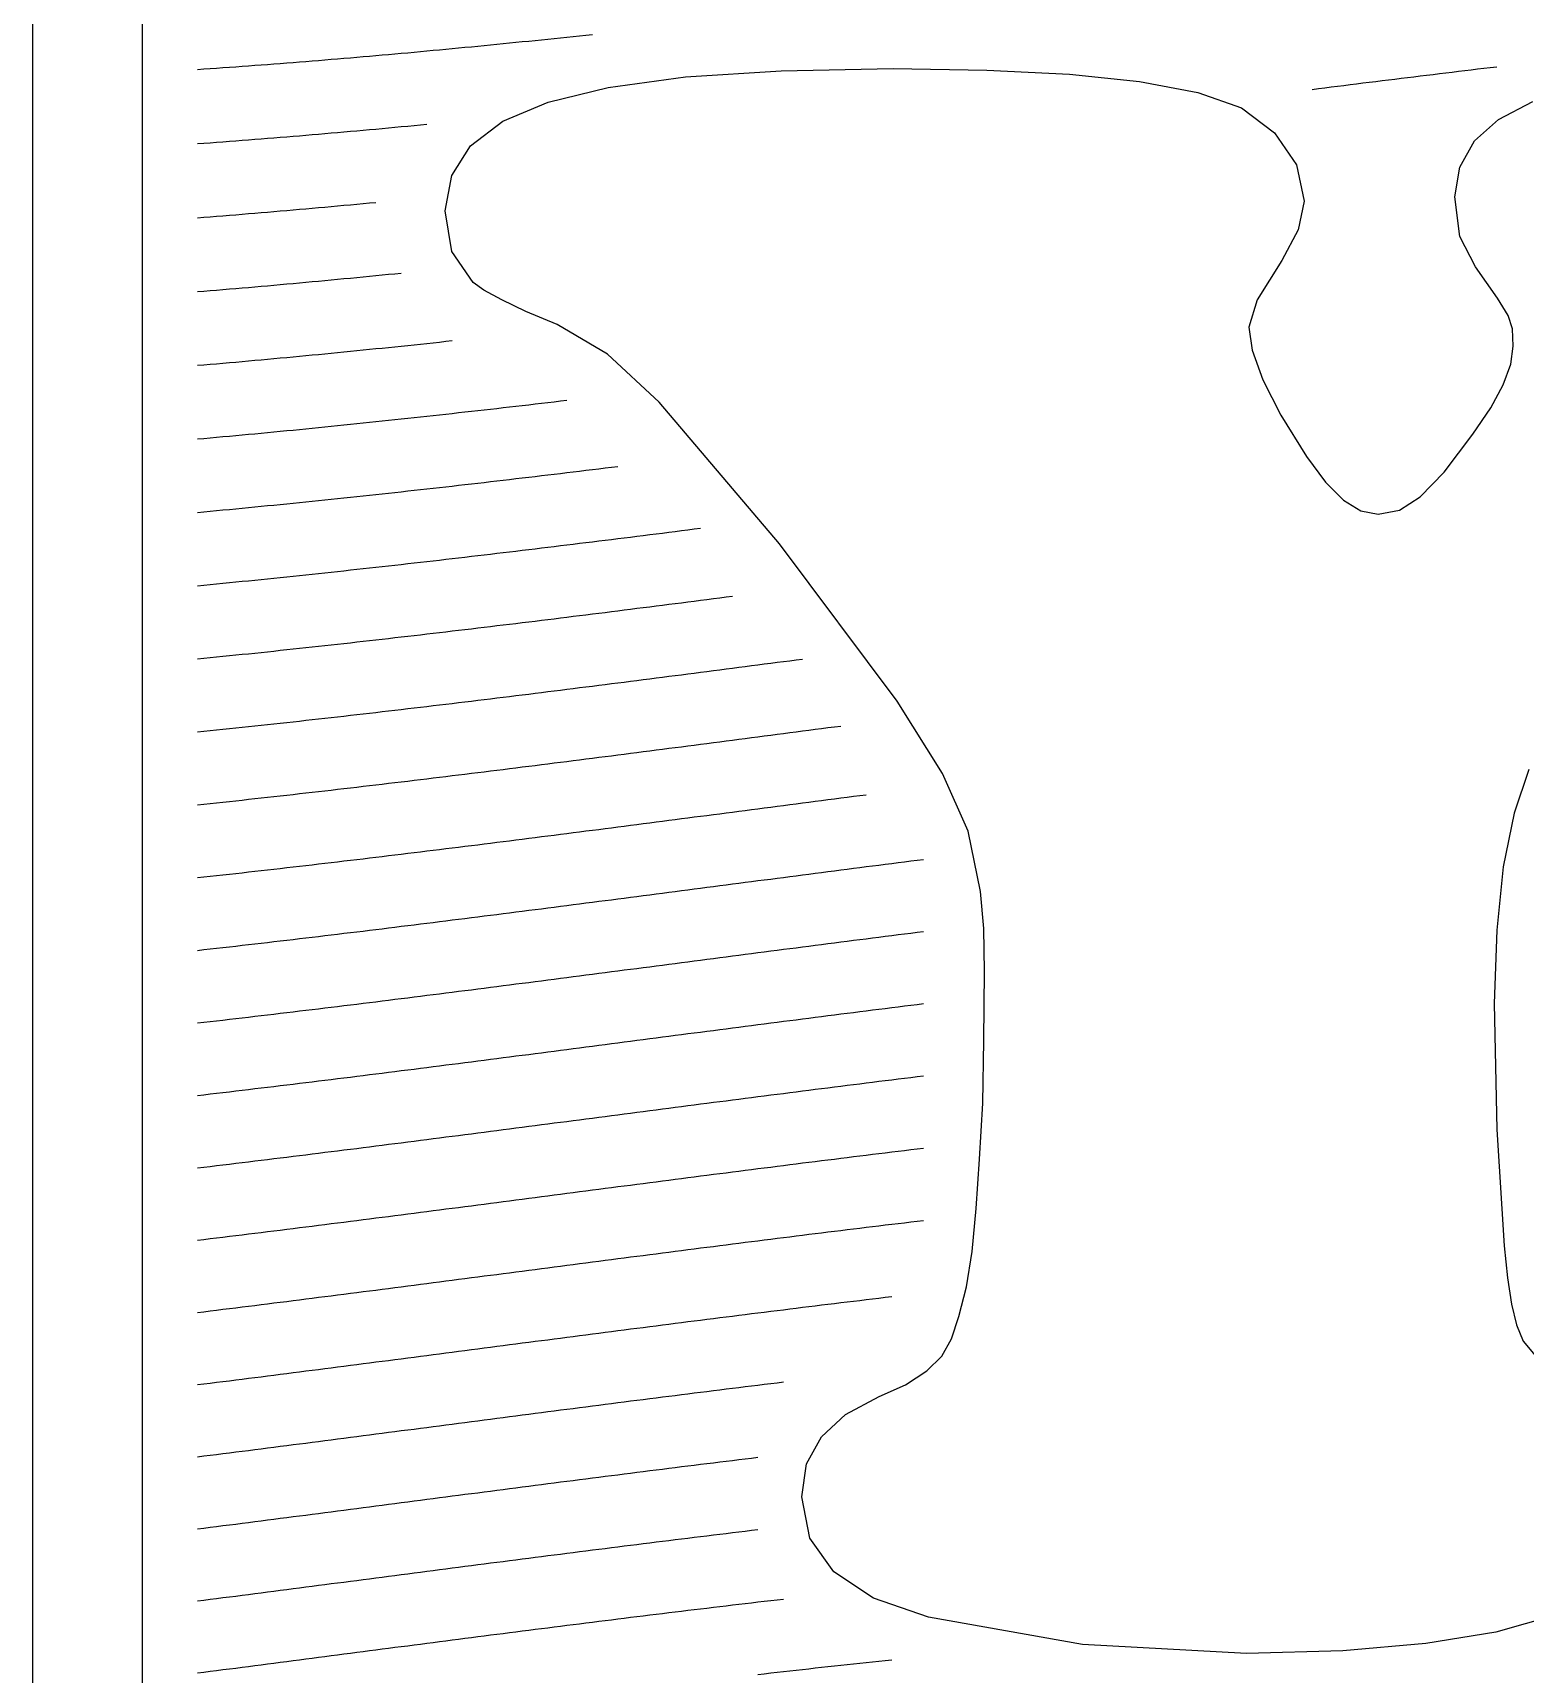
# Model space of a CAD drawing. Header units: millimetres. Extents: x 7 to 193, y 7 to 313.
# Drawn here: x 7 to 61.4, y 135.5 to 195.3 of the extents above; entities that cross this region are included whole.
import ezdxf

# ---------------------------------------------------------------- set-up
doc = ezdxf.new("R2010")
doc.units = ezdxf.units.MM
doc.layers.add('STUDY_GUIDES', color=7, linetype='Continuous')
doc.layers.add('STUDY_LETTER_BOUNDARY', color=7, linetype='Continuous')

msp = doc.modelspace()

# ---------------------------------------------------------------- linework, layer by layer
at = {"layer": 'STUDY_GUIDES'}
for points in [[(7, 19), (7, 301)], [(11, 20), (11, 300)], [(13, 193.9647), (13.232, 193.9806), (13.464, 193.9966), (13.696, 194.0128), (13.928, 194.0292), (14.16, 194.0458), (14.392, 194.0625), (14.624, 194.0793), (14.856, 194.0964), (15.088, 194.1136), (15.32, 194.131), (15.552, 194.1485), (15.784, 194.1662), (16.016, 194.1841), (16.248, 194.2021), (16.48, 194.2203), (16.712, 194.2387), (16.944, 194.2572), (17.176, 194.2759), (17.408, 194.2947), (17.64, 194.3137), (17.872, 194.3329), (18.104, 194.3522), (18.336, 194.3716), (18.568, 194.3912), (18.8, 194.411), (19.032, 194.4309), (19.264, 194.451), (19.496, 194.4712), (19.728, 194.4916), (19.96, 194.5121), (20.192, 194.5328), (20.424, 194.5536), (20.656, 194.5745), (20.888, 194.5956), (21.12, 194.6169), (21.352, 194.6383), (21.584, 194.6598), (21.816, 194.6815), (22.048, 194.7033), (22.28, 194.7252), (22.512, 194.7473), (22.744, 194.7695), (22.976, 194.7919), (23.208, 194.8144), (23.44, 194.837), (23.672, 194.8598), (23.904, 194.8827), (24.136, 194.9057), (24.368, 194.9289), (24.6, 194.9522), (24.832, 194.9756), (25.064, 194.9991), (25.296, 195.0228), (25.528, 195.0466), (25.76, 195.0705), (25.992, 195.0945), (26.224, 195.1187), (26.456, 195.143), (26.688, 195.1674), (26.92, 195.1919), (27.152, 195.2165), (27.384, 195.2413)], [(53.6, 193.237), (53.832, 193.2663), (54.064, 193.2956), (54.296, 193.3248), (54.528, 193.354), (54.76, 193.3831), (54.992, 193.4122), (55.224, 193.4412), (55.456, 193.4702), (55.688, 193.4991), (55.92, 193.5279), (56.152, 193.5567), (56.384, 193.5854), (56.616, 193.6141), (56.848, 193.6427), (57.08, 193.6712), (57.312, 193.6997), (57.544, 193.7281), (57.776, 193.7564), (58.008, 193.7847), (58.24, 193.8129), (58.472, 193.841), (58.704, 193.869), (58.936, 193.897), (59.168, 193.9249), (59.4, 193.9527), (59.632, 193.9805), (59.864, 194.0081), (60.096, 194.0357), (60.328, 194.0632)], [(13, 191.2619), (13.232, 191.2788), (13.464, 191.2958), (13.696, 191.3131), (13.928, 191.3304), (14.16, 191.348), (14.392, 191.3657), (14.624, 191.3835), (14.856, 191.4016), (15.088, 191.4198), (15.32, 191.4381), (15.552, 191.4566), (15.784, 191.4753), (16.016, 191.4941), (16.248, 191.5131), (16.48, 191.5322), (16.712, 191.5515), (16.944, 191.571), (17.176, 191.5906), (17.408, 191.6104), (17.64, 191.6303), (17.872, 191.6503), (18.104, 191.6706), (18.336, 191.6909), (18.568, 191.7114), (18.8, 191.7321), (19.032, 191.7529), (19.264, 191.7739), (19.496, 191.795), (19.728, 191.8162), (19.96, 191.8376), (20.192, 191.8591), (20.424, 191.8808), (20.656, 191.9026), (20.888, 191.9245), (21.12, 191.9466), (21.352, 191.9688)], [(13, 188.5651), (13.232, 188.583), (13.464, 188.601), (13.696, 188.6192), (13.928, 188.6375), (14.16, 188.656), (14.392, 188.6747), (14.624, 188.6935), (14.856, 188.7125), (15.088, 188.7316), (15.32, 188.7509), (15.552, 188.7704), (15.784, 188.79), (16.016, 188.8097), (16.248, 188.8296), (16.48, 188.8497), (16.712, 188.8699), (16.944, 188.8903), (17.176, 188.9108), (17.408, 188.9314), (17.64, 188.9522), (17.872, 188.9732), (18.104, 188.9943), (18.336, 189.0155), (18.568, 189.0369), (18.8, 189.0584), (19.032, 189.0801), (19.264, 189.1019), (19.496, 189.1238)], [(13, 185.8741), (13.232, 185.8929), (13.464, 185.9119), (13.696, 185.931), (13.928, 185.9503), (14.16, 185.9698), (14.392, 185.9894), (14.624, 186.0091), (14.856, 186.029), (15.088, 186.0491), (15.32, 186.0693), (15.552, 186.0896), (15.784, 186.1101), (16.016, 186.1308), (16.248, 186.1516), (16.48, 186.1725), (16.712, 186.1936), (16.944, 186.2148), (17.176, 186.2362), (17.408, 186.2577), (17.64, 186.2794), (17.872, 186.3012), (18.104, 186.3231), (18.336, 186.3452), (18.568, 186.3674), (18.8, 186.3898), (19.032, 186.4123), (19.264, 186.4349), (19.496, 186.4576), (19.728, 186.4805), (19.96, 186.5035), (20.192, 186.5267), (20.424, 186.55)], [(13, 183.1887), (13.232, 183.2085), (13.464, 183.2284), (13.696, 183.2484), (13.928, 183.2686), (14.16, 183.289), (14.392, 183.3095), (14.624, 183.3301), (14.856, 183.3509), (15.088, 183.3719), (15.32, 183.3929), (15.552, 183.4142), (15.784, 183.4355), (16.016, 183.4571), (16.248, 183.4787), (16.48, 183.5005), (16.712, 183.5224), (16.944, 183.5445), (17.176, 183.5667), (17.408, 183.5891), (17.64, 183.6115), (17.872, 183.6342), (18.104, 183.6569), (18.336, 183.6798), (18.568, 183.7028), (18.8, 183.7259), (19.032, 183.7492), (19.264, 183.7726), (19.496, 183.7961), (19.728, 183.8198), (19.96, 183.8436), (20.192, 183.8675), (20.424, 183.8915), (20.656, 183.9156), (20.888, 183.9399), (21.12, 183.9643), (21.352, 183.9888), (21.584, 184.0134), (21.816, 184.0382), (22.048, 184.063), (22.28, 184.088)], [(13, 180.5088), (13.232, 180.5295), (13.464, 180.5503), (13.696, 180.5712), (13.928, 180.5923), (14.16, 180.6135), (14.392, 180.6349), (14.624, 180.6564), (14.856, 180.678), (15.088, 180.6998), (15.32, 180.7217), (15.552, 180.7438), (15.784, 180.766), (16.016, 180.7884), (16.248, 180.8108), (16.48, 180.8334), (16.712, 180.8562), (16.944, 180.8791), (17.176, 180.9021), (17.408, 180.9252), (17.64, 180.9485), (17.872, 180.9719), (18.104, 180.9954), (18.336, 181.019), (18.568, 181.0428), (18.8, 181.0667), (19.032, 181.0907), (19.264, 181.1149), (19.496, 181.1391), (19.728, 181.1635), (19.96, 181.188), (20.192, 181.2126), (20.424, 181.2374), (20.656, 181.2622), (20.888, 181.2872), (21.12, 181.3123), (21.352, 181.3374), (21.584, 181.3627), (21.816, 181.3881), (22.048, 181.4137), (22.28, 181.4393), (22.512, 181.465), (22.744, 181.4908), (22.976, 181.5168), (23.208, 181.5428), (23.44, 181.569), (23.672, 181.5952), (23.904, 181.6215), (24.136, 181.648), (24.368, 181.6745), (24.6, 181.7012), (24.832, 181.7279), (25.064, 181.7547), (25.296, 181.7816), (25.528, 181.8086), (25.76, 181.8357), (25.992, 181.8629), (26.224, 181.8901), (26.456, 181.9175)], [(13, 177.8342), (13.232, 177.8557), (13.464, 177.8773), (13.696, 177.8991), (13.928, 177.921), (14.16, 177.9431), (14.392, 177.9653), (14.624, 177.9876), (14.856, 178.0101), (15.088, 178.0327), (15.32, 178.0555), (15.552, 178.0783), (15.784, 178.1013), (16.016, 178.1245), (16.248, 178.1477), (16.48, 178.1711), (16.712, 178.1946), (16.944, 178.2183), (17.176, 178.2421), (17.408, 178.266), (17.64, 178.29), (17.872, 178.3141), (18.104, 178.3384), (18.336, 178.3627), (18.568, 178.3872), (18.8, 178.4119), (19.032, 178.4366), (19.264, 178.4614), (19.496, 178.4864), (19.728, 178.5115), (19.96, 178.5366), (20.192, 178.5619), (20.424, 178.5873), (20.656, 178.6129), (20.888, 178.6385), (21.12, 178.6642), (21.352, 178.69), (21.584, 178.716), (21.816, 178.742), (22.048, 178.7681), (22.28, 178.7944), (22.512, 178.8207), (22.744, 178.8471), (22.976, 178.8737), (23.208, 178.9003), (23.44, 178.927), (23.672, 178.9538), (23.904, 178.9808), (24.136, 179.0077), (24.368, 179.0348), (24.6, 179.062), (24.832, 179.0893), (25.064, 179.1166), (25.296, 179.1441), (25.528, 179.1716), (25.76, 179.1992), (25.992, 179.2268), (26.224, 179.2546), (26.456, 179.2824), (26.688, 179.3104), (26.92, 179.3384), (27.152, 179.3664), (27.384, 179.3946), (27.616, 179.4228), (27.848, 179.451), (28.08, 179.4794), (28.312, 179.5078)], [(13, 175.1646), (13.232, 175.1869), (13.464, 175.2094), (13.696, 175.232), (13.928, 175.2547), (14.16, 175.2776), (14.392, 175.3006), (14.624, 175.3237), (14.856, 175.347), (15.088, 175.3704), (15.32, 175.3939), (15.552, 175.4175), (15.784, 175.4413), (16.016, 175.4652), (16.248, 175.4892), (16.48, 175.5133), (16.712, 175.5376), (16.944, 175.562), (17.176, 175.5865), (17.408, 175.6111), (17.64, 175.6358), (17.872, 175.6606), (18.104, 175.6856), (18.336, 175.7107), (18.568, 175.7358), (18.8, 175.7611), (19.032, 175.7865), (19.264, 175.812), (19.496, 175.8377), (19.728, 175.8634), (19.96, 175.8892), (20.192, 175.9151), (20.424, 175.9412), (20.656, 175.9673), (20.888, 175.9935), (21.12, 176.0199), (21.352, 176.0463), (21.584, 176.0728), (21.816, 176.0995), (22.048, 176.1262), (22.28, 176.153), (22.512, 176.1799), (22.744, 176.2069), (22.976, 176.234), (23.208, 176.2611), (23.44, 176.2884), (23.672, 176.3158), (23.904, 176.3432), (24.136, 176.3707), (24.368, 176.3983), (24.6, 176.426), (24.832, 176.4537), (25.064, 176.4816), (25.296, 176.5095), (25.528, 176.5375), (25.76, 176.5655), (25.992, 176.5937), (26.224, 176.6219), (26.456, 176.6501), (26.688, 176.6785), (26.92, 176.7069), (27.152, 176.7354), (27.384, 176.7639), (27.616, 176.7926), (27.848, 176.8212), (28.08, 176.85), (28.312, 176.8788), (28.544, 176.9076), (28.776, 176.9366), (29.008, 176.9655), (29.24, 176.9946), (29.472, 177.0236), (29.704, 177.0528), (29.936, 177.082), (30.168, 177.1112), (30.4, 177.1405), (30.632, 177.1698), (30.864, 177.1992), (31.096, 177.2286), (31.328, 177.2581)], [(13, 172.4999), (13.232, 172.523), (13.464, 172.5463), (13.696, 172.5696), (13.928, 172.5932), (14.16, 172.6168), (14.392, 172.6406), (14.624, 172.6644), (14.856, 172.6884), (15.088, 172.7126), (15.32, 172.7368), (15.552, 172.7612), (15.784, 172.7857), (16.016, 172.8103), (16.248, 172.835), (16.48, 172.8598), (16.712, 172.8848), (16.944, 172.9099), (17.176, 172.935), (17.408, 172.9603), (17.64, 172.9857), (17.872, 173.0112), (18.104, 173.0368), (18.336, 173.0626), (18.568, 173.0884), (18.8, 173.1143), (19.032, 173.1403), (19.264, 173.1665), (19.496, 173.1927), (19.728, 173.219), (19.96, 173.2455), (20.192, 173.272), (20.424, 173.2986), (20.656, 173.3253), (20.888, 173.3521), (21.12, 173.379), (21.352, 173.406), (21.584, 173.4331), (21.816, 173.4603), (22.048, 173.4875), (22.28, 173.5149), (22.512, 173.5423), (22.744, 173.5698), (22.976, 173.5974), (23.208, 173.6251), (23.44, 173.6528), (23.672, 173.6807), (23.904, 173.7086), (24.136, 173.7366), (24.368, 173.7646), (24.6, 173.7928), (24.832, 173.821), (25.064, 173.8493), (25.296, 173.8776), (25.528, 173.906), (25.76, 173.9345), (25.992, 173.963), (26.224, 173.9917), (26.456, 174.0203), (26.688, 174.0491), (26.92, 174.0779), (27.152, 174.1067), (27.384, 174.1356), (27.616, 174.1646), (27.848, 174.1936), (28.08, 174.2227), (28.312, 174.2519), (28.544, 174.281), (28.776, 174.3103), (29.008, 174.3396), (29.24, 174.3689), (29.472, 174.3983), (29.704, 174.4277), (29.936, 174.4572), (30.168, 174.4867), (30.4, 174.5162), (30.632, 174.5458), (30.864, 174.5755), (31.096, 174.6051), (31.328, 174.6348), (31.56, 174.6646), (31.792, 174.6943), (32.024, 174.7241), (32.256, 174.754), (32.488, 174.7838)], [(13, 169.8398), (13.232, 169.8637), (13.464, 169.8877), (13.696, 169.9118), (13.928, 169.9361), (14.16, 169.9604), (14.392, 169.9849), (14.624, 170.0095), (14.856, 170.0342), (15.088, 170.0591), (15.32, 170.084), (15.552, 170.1091), (15.784, 170.1342), (16.016, 170.1595), (16.248, 170.1849), (16.48, 170.2104), (16.712, 170.236), (16.944, 170.2617), (17.176, 170.2876), (17.408, 170.3135), (17.64, 170.3395), (17.872, 170.3656), (18.104, 170.3919), (18.336, 170.4182), (18.568, 170.4446), (18.8, 170.4712), (19.032, 170.4978), (19.264, 170.5245), (19.496, 170.5513), (19.728, 170.5782), (19.96, 170.6052), (20.192, 170.6323), (20.424, 170.6594), (20.656, 170.6867), (20.888, 170.714), (21.12, 170.7414), (21.352, 170.769), (21.584, 170.7965), (21.816, 170.8242), (22.048, 170.852), (22.28, 170.8798), (22.512, 170.9077), (22.744, 170.9357), (22.976, 170.9637), (23.208, 170.9919), (23.44, 171.0201), (23.672, 171.0484), (23.904, 171.0767), (24.136, 171.1051), (24.368, 171.1336), (24.6, 171.1621), (24.832, 171.1907), (25.064, 171.2194), (25.296, 171.2482), (25.528, 171.277), (25.76, 171.3058), (25.992, 171.3347), (26.224, 171.3637), (26.456, 171.3927), (26.688, 171.4218), (26.92, 171.4509), (27.152, 171.4801), (27.384, 171.5094), (27.616, 171.5386), (27.848, 171.568), (28.08, 171.5973), (28.312, 171.6268), (28.544, 171.6562), (28.776, 171.6857), (29.008, 171.7153), (29.24, 171.7449), (29.472, 171.7745), (29.704, 171.8042), (29.936, 171.8339), (30.168, 171.8636), (30.4, 171.8934), (30.632, 171.9232), (30.864, 171.953), (31.096, 171.9829), (31.328, 172.0128), (31.56, 172.0427), (31.792, 172.0726), (32.024, 172.1026), (32.256, 172.1326), (32.488, 172.1626), (32.72, 172.1926), (32.952, 172.2227), (33.184, 172.2527), (33.416, 172.2828), (33.648, 172.3129), (33.88, 172.343), (34.112, 172.3731), (34.344, 172.4032), (34.576, 172.4334), (34.808, 172.4635), (35.04, 172.4936)], [(13, 167.1841), (13.232, 167.2087), (13.464, 167.2334), (13.696, 167.2583), (13.928, 167.2832), (14.16, 167.3083), (14.392, 167.3334), (14.624, 167.3587), (14.856, 167.3841), (15.088, 167.4096), (15.32, 167.4352), (15.552, 167.4609), (15.784, 167.4867), (16.016, 167.5127), (16.248, 167.5387), (16.48, 167.5648), (16.712, 167.591), (16.944, 167.6174), (17.176, 167.6438), (17.408, 167.6703), (17.64, 167.6969), (17.872, 167.7236), (18.104, 167.7504), (18.336, 167.7773), (18.568, 167.8043), (18.8, 167.8314), (19.032, 167.8586), (19.264, 167.8858), (19.496, 167.9132), (19.728, 167.9406), (19.96, 167.9681), (20.192, 167.9957), (20.424, 168.0233), (20.656, 168.0511), (20.888, 168.0789), (21.12, 168.1068), (21.352, 168.1348), (21.584, 168.1629), (21.816, 168.191), (22.048, 168.2192), (22.28, 168.2475), (22.512, 168.2758), (22.744, 168.3042), (22.976, 168.3327), (23.208, 168.3612), (23.44, 168.3898), (23.672, 168.4185), (23.904, 168.4472), (24.136, 168.476), (24.368, 168.5049), (24.6, 168.5338), (24.832, 168.5628), (25.064, 168.5918), (25.296, 168.6209), (25.528, 168.65), (25.76, 168.6792), (25.992, 168.7084), (26.224, 168.7377), (26.456, 168.767), (26.688, 168.7964), (26.92, 168.8258), (27.152, 168.8553), (27.384, 168.8848), (27.616, 168.9144), (27.848, 168.944), (28.08, 168.9736), (28.312, 169.0032), (28.544, 169.0329), (28.776, 169.0627), (29.008, 169.0924), (29.24, 169.1222), (29.472, 169.1521), (29.704, 169.1819), (29.936, 169.2118), (30.168, 169.2417), (30.4, 169.2717), (30.632, 169.3016), (30.864, 169.3316), (31.096, 169.3616), (31.328, 169.3917), (31.56, 169.4217), (31.792, 169.4518), (32.024, 169.4818), (32.256, 169.5119), (32.488, 169.542), (32.72, 169.5721), (32.952, 169.6023), (33.184, 169.6324), (33.416, 169.6625), (33.648, 169.6927), (33.88, 169.7228), (34.112, 169.753), (34.344, 169.7832), (34.576, 169.8133), (34.808, 169.8435), (35.04, 169.8736), (35.272, 169.9038), (35.504, 169.9339), (35.736, 169.9641), (35.968, 169.9942), (36.2, 170.0243), (36.432, 170.0545)], [(13, 164.5326), (13.232, 164.5579), (13.464, 164.5833), (13.696, 164.6088), (13.928, 164.6344), (14.16, 164.6601), (14.392, 164.6859), (14.624, 164.7118), (14.856, 164.7379), (15.088, 164.764), (15.32, 164.7902), (15.552, 164.8165), (15.784, 164.843), (16.016, 164.8695), (16.248, 164.8961), (16.48, 164.9228), (16.712, 164.9496), (16.944, 164.9765), (17.176, 165.0035), (17.408, 165.0305), (17.64, 165.0577), (17.872, 165.0849), (18.104, 165.1123), (18.336, 165.1397), (18.568, 165.1672), (18.8, 165.1948), (19.032, 165.2225), (19.264, 165.2502), (19.496, 165.278), (19.728, 165.3059), (19.96, 165.3339), (20.192, 165.362), (20.424, 165.3901), (20.656, 165.4183), (20.888, 165.4466), (21.12, 165.4749), (21.352, 165.5033), (21.584, 165.5318), (21.816, 165.5603), (22.048, 165.5889), (22.28, 165.6176), (22.512, 165.6463), (22.744, 165.6751), (22.976, 165.704), (23.208, 165.7329), (23.44, 165.7619), (23.672, 165.7909), (23.904, 165.82), (24.136, 165.8491), (24.368, 165.8783), (24.6, 165.9075), (24.832, 165.9368), (25.064, 165.9661), (25.296, 165.9955), (25.528, 166.0249), (25.76, 166.0544), (25.992, 166.0839), (26.224, 166.1134), (26.456, 166.143), (26.688, 166.1726), (26.92, 166.2023), (27.152, 166.232), (27.384, 166.2617), (27.616, 166.2915), (27.848, 166.3213), (28.08, 166.3511), (28.312, 166.381), (28.544, 166.4109), (28.776, 166.4408), (29.008, 166.4707), (29.24, 166.5007), (29.472, 166.5307), (29.704, 166.5607), (29.936, 166.5907), (30.168, 166.6207), (30.4, 166.6508), (30.632, 166.6809), (30.864, 166.711), (31.096, 166.7411), (31.328, 166.7712), (31.56, 166.8013), (31.792, 166.8314), (32.024, 166.8616), (32.256, 166.8917), (32.488, 166.9219), (32.72, 166.952), (32.952, 166.9822), (33.184, 167.0124), (33.416, 167.0425), (33.648, 167.0727), (33.88, 167.1028), (34.112, 167.133), (34.344, 167.1631), (34.576, 167.1933), (34.808, 167.2234), (35.04, 167.2535), (35.272, 167.2836), (35.504, 167.3137), (35.736, 167.3438), (35.968, 167.3738), (36.2, 167.4039), (36.432, 167.4339), (36.664, 167.4639), (36.896, 167.4939), (37.128, 167.5239), (37.36, 167.5538)], [(13, 161.8851), (13.232, 161.911), (13.464, 161.937), (13.696, 161.9632), (13.928, 161.9894), (14.16, 162.0157), (14.392, 162.0421), (14.624, 162.0686), (14.856, 162.0952), (15.088, 162.1219), (15.32, 162.1487), (15.552, 162.1756), (15.784, 162.2026), (16.016, 162.2297), (16.248, 162.2568), (16.48, 162.2841), (16.712, 162.3114), (16.944, 162.3388), (17.176, 162.3663), (17.408, 162.3939), (17.64, 162.4216), (17.872, 162.4493), (18.104, 162.4771), (18.336, 162.505), (18.568, 162.533), (18.8, 162.5611), (19.032, 162.5892), (19.264, 162.6174), (19.496, 162.6457), (19.728, 162.674), (19.96, 162.7024), (20.192, 162.7309), (20.424, 162.7594), (20.656, 162.788), (20.888, 162.8167), (21.12, 162.8454), (21.352, 162.8742), (21.584, 162.9031), (21.816, 162.932), (22.048, 162.9609), (22.28, 162.99), (22.512, 163.019), (22.744, 163.0482), (22.976, 163.0773), (23.208, 163.1066), (23.44, 163.1359), (23.672, 163.1652), (23.904, 163.1946), (24.136, 163.224), (24.368, 163.2534), (24.6, 163.2829), (24.832, 163.3125), (25.064, 163.3421), (25.296, 163.3717), (25.528, 163.4014), (25.76, 163.4311), (25.992, 163.4608), (26.224, 163.4906), (26.456, 163.5204), (26.688, 163.5502), (26.92, 163.58), (27.152, 163.6099), (27.384, 163.6398), (27.616, 163.6698), (27.848, 163.6997), (28.08, 163.7297), (28.312, 163.7597), (28.544, 163.7898), (28.776, 163.8198), (29.008, 163.8499), (29.24, 163.8799), (29.472, 163.91), (29.704, 163.9401), (29.936, 163.9702), (30.168, 164.0004), (30.4, 164.0305), (30.632, 164.0606), (30.864, 164.0908), (31.096, 164.1209), (31.328, 164.1511), (31.56, 164.1813), (31.792, 164.2114), (32.024, 164.2416), (32.256, 164.2717), (32.488, 164.3019), (32.72, 164.332), (32.952, 164.3622), (33.184, 164.3923), (33.416, 164.4224), (33.648, 164.4526), (33.88, 164.4827), (34.112, 164.5128), (34.344, 164.5428), (34.576, 164.5729), (34.808, 164.6029), (35.04, 164.633), (35.272, 164.663), (35.504, 164.693), (35.736, 164.7229), (35.968, 164.7529), (36.2, 164.7828), (36.432, 164.8127), (36.664, 164.8426), (36.896, 164.8724), (37.128, 164.9022), (37.36, 164.932), (37.592, 164.9617), (37.824, 164.9914), (38.056, 165.0211), (38.288, 165.0507), (38.52, 165.0803), (38.752, 165.1099), (38.984, 165.1394), (39.216, 165.1689), (39.448, 165.1983)], [(13, 159.2413), (13.232, 159.2678), (13.464, 159.2944), (13.696, 159.3211), (13.928, 159.3479), (14.16, 159.3748), (14.392, 159.4018), (14.624, 159.4288), (14.856, 159.456), (15.088, 159.4832), (15.32, 159.5105), (15.552, 159.538), (15.784, 159.5655), (16.016, 159.593), (16.248, 159.6207), (16.48, 159.6484), (16.712, 159.6763), (16.944, 159.7042), (17.176, 159.7321), (17.408, 159.7602), (17.64, 159.7883), (17.872, 159.8165), (18.104, 159.8448), (18.336, 159.8731), (18.568, 159.9015), (18.8, 159.93), (19.032, 159.9585), (19.264, 159.9871), (19.496, 160.0158), (19.728, 160.0445), (19.96, 160.0733), (20.192, 160.1021), (20.424, 160.1311), (20.656, 160.16), (20.888, 160.189), (21.12, 160.2181), (21.352, 160.2472), (21.584, 160.2764), (21.816, 160.3056), (22.048, 160.3349), (22.28, 160.3642), (22.512, 160.3936), (22.744, 160.423), (22.976, 160.4525), (23.208, 160.482), (23.44, 160.5116), (23.672, 160.5411), (23.904, 160.5708), (24.136, 160.6004), (24.368, 160.6301), (24.6, 160.6599), (24.832, 160.6896), (25.064, 160.7194), (25.296, 160.7492), (25.528, 160.7791), (25.76, 160.809), (25.992, 160.8389), (26.224, 160.8688), (26.456, 160.8988), (26.688, 160.9288), (26.92, 160.9588), (27.152, 160.9888), (27.384, 161.0188), (27.616, 161.0489), (27.848, 161.079), (28.08, 161.1091), (28.312, 161.1392), (28.544, 161.1693), (28.776, 161.1994), (29.008, 161.2295), (29.24, 161.2597), (29.472, 161.2898), (29.704, 161.32), (29.936, 161.3501), (30.168, 161.3803), (30.4, 161.4105), (30.632, 161.4406), (30.864, 161.4708), (31.096, 161.5009), (31.328, 161.5311), (31.56, 161.5612), (31.792, 161.5914), (32.024, 161.6215), (32.256, 161.6516), (32.488, 161.6817), (32.72, 161.7118), (32.952, 161.7419), (33.184, 161.7719), (33.416, 161.802), (33.648, 161.832), (33.88, 161.862), (34.112, 161.892), (34.344, 161.922), (34.576, 161.9519), (34.808, 161.9818), (35.04, 162.0117), (35.272, 162.0416), (35.504, 162.0714), (35.736, 162.1012), (35.968, 162.131), (36.2, 162.1608), (36.432, 162.1905), (36.664, 162.2201), (36.896, 162.2498), (37.128, 162.2794), (37.36, 162.3089), (37.592, 162.3385), (37.824, 162.3679), (38.056, 162.3974), (38.288, 162.4267), (38.52, 162.4561), (38.752, 162.4854), (38.984, 162.5146), (39.216, 162.5438), (39.448, 162.573)], [(13, 156.6009), (13.232, 156.628), (13.464, 156.6551), (13.696, 156.6824), (13.928, 156.7097), (14.16, 156.7371), (14.392, 156.7646), (14.624, 156.7922), (14.856, 156.8198), (15.088, 156.8476), (15.32, 156.8754), (15.552, 156.9033), (15.784, 156.9312), (16.016, 156.9593), (16.248, 156.9874), (16.48, 157.0156), (16.712, 157.0439), (16.944, 157.0722), (17.176, 157.1006), (17.408, 157.1291), (17.64, 157.1576), (17.872, 157.1862), (18.104, 157.2149), (18.336, 157.2436), (18.568, 157.2724), (18.8, 157.3012), (19.032, 157.3301), (19.264, 157.3591), (19.496, 157.3881), (19.728, 157.4172), (19.96, 157.4463), (20.192, 157.4755), (20.424, 157.5047), (20.656, 157.534), (20.888, 157.5633), (21.12, 157.5927), (21.352, 157.6221), (21.584, 157.6516), (21.816, 157.6811), (22.048, 157.7106), (22.28, 157.7402), (22.512, 157.7698), (22.744, 157.7995), (22.976, 157.8292), (23.208, 157.8589), (23.44, 157.8887), (23.672, 157.9185), (23.904, 157.9483), (24.136, 157.9781), (24.368, 158.008), (24.6, 158.0379), (24.832, 158.0679), (25.064, 158.0978), (25.296, 158.1278), (25.528, 158.1578), (25.76, 158.1878), (25.992, 158.2179), (26.224, 158.2479), (26.456, 158.278), (26.688, 158.3081), (26.92, 158.3382), (27.152, 158.3683), (27.384, 158.3985), (27.616, 158.4286), (27.848, 158.4587), (28.08, 158.4889), (28.312, 158.519), (28.544, 158.5492), (28.776, 158.5793), (29.008, 158.6095), (29.24, 158.6397), (29.472, 158.6698), (29.704, 158.7), (29.936, 158.7301), (30.168, 158.7603), (30.4, 158.7904), (30.632, 158.8205), (30.864, 158.8506), (31.096, 158.8807), (31.328, 158.9108), (31.56, 158.9409), (31.792, 158.971), (32.024, 159.001), (32.256, 159.0311), (32.488, 159.0611), (32.72, 159.0911), (32.952, 159.121), (33.184, 159.151), (33.416, 159.1809), (33.648, 159.2108), (33.88, 159.2407), (34.112, 159.2705), (34.344, 159.3003), (34.576, 159.3301), (34.808, 159.3598), (35.04, 159.3895), (35.272, 159.4192), (35.504, 159.4488), (35.736, 159.4784), (35.968, 159.508), (36.2, 159.5375), (36.432, 159.567), (36.664, 159.5964), (36.896, 159.6258), (37.128, 159.6552), (37.36, 159.6845), (37.592, 159.7137), (37.824, 159.7429), (38.056, 159.772), (38.288, 159.8011), (38.52, 159.8302), (38.752, 159.8592), (38.984, 159.8881), (39.216, 159.9169), (39.448, 159.9458)], [(13, 153.9637), (13.232, 153.9913), (13.464, 154.0189), (13.696, 154.0467), (13.928, 154.0745), (14.16, 154.1024), (14.392, 154.1304), (14.624, 154.1584), (14.856, 154.1865), (15.088, 154.2147), (15.32, 154.243), (15.552, 154.2713), (15.784, 154.2997), (16.016, 154.3282), (16.248, 154.3567), (16.48, 154.3853), (16.712, 154.414), (16.944, 154.4427), (17.176, 154.4715), (17.408, 154.5003), (17.64, 154.5292), (17.872, 154.5582), (18.104, 154.5872), (18.336, 154.6163), (18.568, 154.6454), (18.8, 154.6746), (19.032, 154.7038), (19.264, 154.7331), (19.496, 154.7624), (19.728, 154.7918), (19.96, 154.8212), (20.192, 154.8506), (20.424, 154.8801), (20.656, 154.9097), (20.888, 154.9393), (21.12, 154.9689), (21.352, 154.9985), (21.584, 155.0282), (21.816, 155.058), (22.048, 155.0877), (22.28, 155.1175), (22.512, 155.1473), (22.744, 155.1772), (22.976, 155.2071), (23.208, 155.237), (23.44, 155.2669), (23.672, 155.2969), (23.904, 155.3269), (24.136, 155.3569), (24.368, 155.3869), (24.6, 155.4169), (24.832, 155.447), (25.064, 155.4771), (25.296, 155.5072), (25.528, 155.5373), (25.76, 155.5674), (25.992, 155.5975), (26.224, 155.6276), (26.456, 155.6578), (26.688, 155.6879), (26.92, 155.7181), (27.152, 155.7482), (27.384, 155.7784), (27.616, 155.8085), (27.848, 155.8387), (28.08, 155.8689), (28.312, 155.899), (28.544, 155.9292), (28.776, 155.9593), (29.008, 155.9894), (29.24, 156.0196), (29.472, 156.0497), (29.704, 156.0798), (29.936, 156.1099), (30.168, 156.14), (30.4, 156.17), (30.632, 156.2001), (30.864, 156.2301), (31.096, 156.2601), (31.328, 156.2901), (31.56, 156.3201), (31.792, 156.35), (32.024, 156.38), (32.256, 156.4098), (32.488, 156.4397), (32.72, 156.4696), (32.952, 156.4994), (33.184, 156.5291), (33.416, 156.5589), (33.648, 156.5886), (33.88, 156.6183), (34.112, 156.6479), (34.344, 156.6775), (34.576, 156.7071), (34.808, 156.7366), (35.04, 156.7661), (35.272, 156.7955), (35.504, 156.8249), (35.736, 156.8542), (35.968, 156.8835), (36.2, 156.9128), (36.432, 156.942), (36.664, 156.9711), (36.896, 157.0002), (37.128, 157.0292), (37.36, 157.0582), (37.592, 157.0872), (37.824, 157.116), (38.056, 157.1448), (38.288, 157.1736), (38.52, 157.2023), (38.752, 157.2309), (38.984, 157.2595), (39.216, 157.288), (39.448, 157.3164)], [(13, 151.3295), (13.232, 151.3575), (13.464, 151.3856), (13.696, 151.4138), (13.928, 151.4421), (14.16, 151.4704), (14.392, 151.4988), (14.624, 151.5273), (14.856, 151.5558), (15.088, 151.5844), (15.32, 151.6131), (15.552, 151.6418), (15.784, 151.6706), (16.016, 151.6994), (16.248, 151.7283), (16.48, 151.7573), (16.712, 151.7863), (16.944, 151.8153), (17.176, 151.8445), (17.408, 151.8736), (17.64, 151.9029), (17.872, 151.9321), (18.104, 151.9615), (18.336, 151.9908), (18.568, 152.0202), (18.8, 152.0497), (19.032, 152.0792), (19.264, 152.1087), (19.496, 152.1383), (19.728, 152.1679), (19.96, 152.1976), (20.192, 152.2273), (20.424, 152.257), (20.656, 152.2868), (20.888, 152.3166), (21.12, 152.3464), (21.352, 152.3763), (21.584, 152.4061), (21.816, 152.436), (22.048, 152.466), (22.28, 152.4959), (22.512, 152.5259), (22.744, 152.5559), (22.976, 152.5859), (23.208, 152.616), (23.44, 152.646), (23.672, 152.6761), (23.904, 152.7062), (24.136, 152.7363), (24.368, 152.7664), (24.6, 152.7965), (24.832, 152.8267), (25.064, 152.8568), (25.296, 152.887), (25.528, 152.9171), (25.76, 152.9473), (25.992, 152.9774), (26.224, 153.0076), (26.456, 153.0377), (26.688, 153.0679), (26.92, 153.0981), (27.152, 153.1282), (27.384, 153.1584), (27.616, 153.1885), (27.848, 153.2186), (28.08, 153.2487), (28.312, 153.2788), (28.544, 153.3089), (28.776, 153.339), (29.008, 153.3691), (29.24, 153.3991), (29.472, 153.4292), (29.704, 153.4592), (29.936, 153.4892), (30.168, 153.5191), (30.4, 153.5491), (30.632, 153.579), (30.864, 153.6089), (31.096, 153.6388), (31.328, 153.6686), (31.56, 153.6984), (31.792, 153.7282), (32.024, 153.7579), (32.256, 153.7877), (32.488, 153.8173), (32.72, 153.847), (32.952, 153.8766), (33.184, 153.9061), (33.416, 153.9356), (33.648, 153.9651), (33.88, 153.9946), (34.112, 154.024), (34.344, 154.0533), (34.576, 154.0826), (34.808, 154.1118), (35.04, 154.141), (35.272, 154.1702), (35.504, 154.1993), (35.736, 154.2283), (35.968, 154.2573), (36.2, 154.2862), (36.432, 154.3151), (36.664, 154.3439), (36.896, 154.3727), (37.128, 154.4014), (37.36, 154.43), (37.592, 154.4586), (37.824, 154.4871), (38.056, 154.5155), (38.288, 154.5439), (38.52, 154.5722), (38.752, 154.6004), (38.984, 154.6285), (39.216, 154.6566), (39.448, 154.6846)], [(13, 148.6979), (13.232, 148.7264), (13.464, 148.7549), (13.696, 148.7835), (13.928, 148.8121), (14.16, 148.8409), (14.392, 148.8696), (14.624, 148.8985), (14.856, 148.9274), (15.088, 148.9563), (15.32, 148.9854), (15.552, 149.0144), (15.784, 149.0435), (16.016, 149.0727), (16.248, 149.1019), (16.48, 149.1312), (16.712, 149.1605), (16.944, 149.1899), (17.176, 149.2193), (17.408, 149.2488), (17.64, 149.2783), (17.872, 149.3078), (18.104, 149.3374), (18.336, 149.367), (18.568, 149.3967), (18.8, 149.4264), (19.032, 149.4561), (19.264, 149.4858), (19.496, 149.5156), (19.728, 149.5455), (19.96, 149.5753), (20.192, 149.6052), (20.424, 149.6351), (20.656, 149.665), (20.888, 149.695), (21.12, 149.725), (21.352, 149.755), (21.584, 149.785), (21.816, 149.815), (22.048, 149.8451), (22.28, 149.8752), (22.512, 149.9052), (22.744, 149.9354), (22.976, 149.9655), (23.208, 149.9956), (23.44, 150.0257), (23.672, 150.0559), (23.904, 150.086), (24.136, 150.1162), (24.368, 150.1463), (24.6, 150.1765), (24.832, 150.2066), (25.064, 150.2368), (25.296, 150.2669), (25.528, 150.2971), (25.76, 150.3273), (25.992, 150.3574), (26.224, 150.3875), (26.456, 150.4177), (26.688, 150.4478), (26.92, 150.4779), (27.152, 150.508), (27.384, 150.5381), (27.616, 150.5681), (27.848, 150.5982), (28.08, 150.6282), (28.312, 150.6582), (28.544, 150.6882), (28.776, 150.7182), (29.008, 150.7481), (29.24, 150.7781), (29.472, 150.808), (29.704, 150.8378), (29.936, 150.8677), (30.168, 150.8975), (30.4, 150.9273), (30.632, 150.957), (30.864, 150.9867), (31.096, 151.0164), (31.328, 151.046), (31.56, 151.0756), (31.792, 151.1052), (32.024, 151.1347), (32.256, 151.1642), (32.488, 151.1936), (32.72, 151.223), (32.952, 151.2524), (33.184, 151.2817), (33.416, 151.3109), (33.648, 151.3401), (33.88, 151.3693), (34.112, 151.3984), (34.344, 151.4274), (34.576, 151.4564), (34.808, 151.4853), (35.04, 151.5142), (35.272, 151.543), (35.504, 151.5718), (35.736, 151.6005), (35.968, 151.6291), (36.2, 151.6577), (36.432, 151.6862), (36.664, 151.7146), (36.896, 151.743), (37.128, 151.7713), (37.36, 151.7995), (37.592, 151.8276), (37.824, 151.8557), (38.056, 151.8837), (38.288, 151.9117), (38.52, 151.9395), (38.752, 151.9673), (38.984, 151.995), (39.216, 152.0226), (39.448, 152.0501)], [(13, 146.0687), (13.232, 146.0976), (13.464, 146.1265), (13.696, 146.1554), (13.928, 146.1844), (14.16, 146.2135), (14.392, 146.2426), (14.624, 146.2718), (14.856, 146.301), (15.088, 146.3303), (15.32, 146.3596), (15.552, 146.389), (15.784, 146.4184), (16.016, 146.4478), (16.248, 146.4773), (16.48, 146.5069), (16.712, 146.5364), (16.944, 146.5661), (17.176, 146.5957), (17.408, 146.6254), (17.64, 146.6551), (17.872, 146.6849), (18.104, 146.7147), (18.336, 146.7445), (18.568, 146.7744), (18.8, 146.8042), (19.032, 146.8342), (19.264, 146.8641), (19.496, 146.894), (19.728, 146.924), (19.96, 146.954), (20.192, 146.984), (20.424, 147.0141), (20.656, 147.0441), (20.888, 147.0742), (21.12, 147.1043), (21.352, 147.1344), (21.584, 147.1645), (21.816, 147.1946), (22.048, 147.2248), (22.28, 147.2549), (22.512, 147.2851), (22.744, 147.3152), (22.976, 147.3454), (23.208, 147.3755), (23.44, 147.4057), (23.672, 147.4358), (23.904, 147.466), (24.136, 147.4961), (24.368, 147.5263), (24.6, 147.5564), (24.832, 147.5866), (25.064, 147.6167), (25.296, 147.6468), (25.528, 147.6769), (25.76, 147.707), (25.992, 147.7371), (26.224, 147.7672), (26.456, 147.7972), (26.688, 147.8273), (26.92, 147.8573), (27.152, 147.8873), (27.384, 147.9172), (27.616, 147.9472), (27.848, 147.9771), (28.08, 148.007), (28.312, 148.0369), (28.544, 148.0667), (28.776, 148.0965), (29.008, 148.1263), (29.24, 148.1561), (29.472, 148.1858), (29.704, 148.2154), (29.936, 148.2451), (30.168, 148.2747), (30.4, 148.3043), (30.632, 148.3338), (30.864, 148.3633), (31.096, 148.3927), (31.328, 148.4221), (31.56, 148.4514), (31.792, 148.4807), (32.024, 148.51), (32.256, 148.5392), (32.488, 148.5683), (32.72, 148.5974), (32.952, 148.6265), (33.184, 148.6555), (33.416, 148.6844), (33.648, 148.7133), (33.88, 148.7421), (34.112, 148.7709), (34.344, 148.7996), (34.576, 148.8282), (34.808, 148.8568), (35.04, 148.8853), (35.272, 148.9137), (35.504, 148.9421), (35.736, 148.9704), (35.968, 148.9986), (36.2, 149.0267), (36.432, 149.0548), (36.664, 149.0828), (36.896, 149.1108), (37.128, 149.1386), (37.36, 149.1664), (37.592, 149.1941), (37.824, 149.2217), (38.056, 149.2493), (38.288, 149.2767)], [(13, 143.4417), (13.232, 143.4709), (13.464, 143.5001), (13.696, 143.5294), (13.928, 143.5587), (14.16, 143.588), (14.392, 143.6174), (14.624, 143.6469), (14.856, 143.6764), (15.088, 143.7059), (15.32, 143.7355), (15.552, 143.7651), (15.784, 143.7948), (16.016, 143.8245), (16.248, 143.8542), (16.48, 143.884), (16.712, 143.9137), (16.944, 143.9436), (17.176, 143.9734), (17.408, 144.0033), (17.64, 144.0332), (17.872, 144.0631), (18.104, 144.0931), (18.336, 144.1231), (18.568, 144.1531), (18.8, 144.1831), (19.032, 144.2131), (19.264, 144.2432), (19.496, 144.2733), (19.728, 144.3033), (19.96, 144.3334), (20.192, 144.3636), (20.424, 144.3937), (20.656, 144.4238), (20.888, 144.4539), (21.12, 144.4841), (21.352, 144.5142), (21.584, 144.5444), (21.816, 144.5746), (22.048, 144.6047), (22.28, 144.6349), (22.512, 144.665), (22.744, 144.6952), (22.976, 144.7253), (23.208, 144.7555), (23.44, 144.7856), (23.672, 144.8158), (23.904, 144.8459), (24.136, 144.876), (24.368, 144.9061), (24.6, 144.9362), (24.832, 144.9662), (25.064, 144.9963), (25.296, 145.0263), (25.528, 145.0563), (25.76, 145.0863), (25.992, 145.1163), (26.224, 145.1462), (26.456, 145.1762), (26.688, 145.2061), (26.92, 145.2359), (27.152, 145.2658), (27.384, 145.2956), (27.616, 145.3254), (27.848, 145.3551), (28.08, 145.3848), (28.312, 145.4145), (28.544, 145.4441), (28.776, 145.4738), (29.008, 145.5033), (29.24, 145.5328), (29.472, 145.5623), (29.704, 145.5918), (29.936, 145.6212), (30.168, 145.6505), (30.4, 145.6798), (30.632, 145.7091), (30.864, 145.7383), (31.096, 145.7674), (31.328, 145.7965), (31.56, 145.8256), (31.792, 145.8546), (32.024, 145.8835), (32.256, 145.9124), (32.488, 145.9412), (32.72, 145.97), (32.952, 145.9986), (33.184, 146.0273), (33.416, 146.0559), (33.648, 146.0844), (33.88, 146.1128), (34.112, 146.1412), (34.344, 146.1695)], [(13, 140.8165), (13.232, 140.846), (13.464, 140.8755), (13.696, 140.905), (13.928, 140.9346), (14.16, 140.9642), (14.392, 140.9938), (14.624, 141.0235), (14.856, 141.0533), (15.088, 141.083), (15.32, 141.1128), (15.552, 141.1426), (15.784, 141.1725), (16.016, 141.2023), (16.248, 141.2323), (16.48, 141.2622), (16.712, 141.2921), (16.944, 141.3221), (17.176, 141.3521), (17.408, 141.3821), (17.64, 141.4122), (17.872, 141.4422), (18.104, 141.4723), (18.336, 141.5024), (18.568, 141.5325), (18.8, 141.5626), (19.032, 141.5927), (19.264, 141.6229), (19.496, 141.653), (19.728, 141.6831), (19.96, 141.7133), (20.192, 141.7434), (20.424, 141.7736), (20.656, 141.8038), (20.888, 141.8339), (21.12, 141.8641), (21.352, 141.8942), (21.584, 141.9244), (21.816, 141.9545), (22.048, 141.9847), (22.28, 142.0148), (22.512, 142.0449), (22.744, 142.075), (22.976, 142.1051), (23.208, 142.1352), (23.44, 142.1653), (23.672, 142.1953), (23.904, 142.2254), (24.136, 142.2554), (24.368, 142.2854), (24.6, 142.3153), (24.832, 142.3453), (25.064, 142.3752), (25.296, 142.4051), (25.528, 142.435), (25.76, 142.4648), (25.992, 142.4946), (26.224, 142.5244), (26.456, 142.5542), (26.688, 142.5839), (26.92, 142.6136), (27.152, 142.6432), (27.384, 142.6728), (27.616, 142.7024), (27.848, 142.7319), (28.08, 142.7614), (28.312, 142.7908), (28.544, 142.8202), (28.776, 142.8496), (29.008, 142.8789), (29.24, 142.9081), (29.472, 142.9373), (29.704, 142.9665), (29.936, 142.9956), (30.168, 143.0247), (30.4, 143.0536), (30.632, 143.0826), (30.864, 143.1115), (31.096, 143.1403), (31.328, 143.169), (31.56, 143.1977), (31.792, 143.2264), (32.024, 143.2549), (32.256, 143.2835), (32.488, 143.3119), (32.72, 143.3403), (32.952, 143.3686), (33.184, 143.3968), (33.416, 143.425)], [(13, 138.1929), (13.232, 138.2226), (13.464, 138.2523), (13.696, 138.2821), (13.928, 138.3119), (14.16, 138.3417), (14.392, 138.3715), (14.624, 138.4014), (14.856, 138.4313), (15.088, 138.4612), (15.32, 138.4912), (15.552, 138.5212), (15.784, 138.5512), (16.016, 138.5812), (16.248, 138.6112), (16.48, 138.6413), (16.712, 138.6713), (16.944, 138.7014), (17.176, 138.7315), (17.408, 138.7616), (17.64, 138.7918), (17.872, 138.8219), (18.104, 138.852), (18.336, 138.8822), (18.568, 138.9123), (18.8, 138.9425), (19.032, 138.9726), (19.264, 139.0028), (19.496, 139.033), (19.728, 139.0631), (19.96, 139.0933), (20.192, 139.1234), (20.424, 139.1536), (20.656, 139.1837), (20.888, 139.2138), (21.12, 139.244), (21.352, 139.2741), (21.584, 139.3042), (21.816, 139.3343), (22.048, 139.3643), (22.28, 139.3944), (22.512, 139.4244), (22.744, 139.4544), (22.976, 139.4844), (23.208, 139.5144), (23.44, 139.5443), (23.672, 139.5743), (23.904, 139.6042), (24.136, 139.634), (24.368, 139.6639), (24.6, 139.6937), (24.832, 139.7235), (25.064, 139.7532), (25.296, 139.7829), (25.528, 139.8126), (25.76, 139.8423), (25.992, 139.8719), (26.224, 139.9014), (26.456, 139.931), (26.688, 139.9605), (26.92, 139.9899), (27.152, 140.0193), (27.384, 140.0487), (27.616, 140.078), (27.848, 140.1072), (28.08, 140.1364), (28.312, 140.1656), (28.544, 140.1947), (28.776, 140.2237), (29.008, 140.2527), (29.24, 140.2817), (29.472, 140.3105), (29.704, 140.3394), (29.936, 140.3681), (30.168, 140.3968), (30.4, 140.4255), (30.632, 140.454), (30.864, 140.4826), (31.096, 140.511), (31.328, 140.5394), (31.56, 140.5677), (31.792, 140.5959), (32.024, 140.6241), (32.256, 140.6522), (32.488, 140.6802), (32.72, 140.7081), (32.952, 140.736), (33.184, 140.7638), (33.416, 140.7915)], [(13, 135.5706), (13.232, 135.6005), (13.464, 135.6304), (13.696, 135.6603), (13.928, 135.6902), (14.16, 135.7202), (14.392, 135.7502), (14.624, 135.7802), (14.856, 135.8103), (15.088, 135.8403), (15.32, 135.8704), (15.552, 135.9005), (15.784, 135.9306), (16.016, 135.9607), (16.248, 135.9908), (16.48, 136.0209), (16.712, 136.0511), (16.944, 136.0812), (17.176, 136.1114), (17.408, 136.1415), (17.64, 136.1717), (17.872, 136.2019), (18.104, 136.232), (18.336, 136.2622), (18.568, 136.2923), (18.8, 136.3225), (19.032, 136.3526), (19.264, 136.3828), (19.496, 136.4129), (19.728, 136.443), (19.96, 136.4731), (20.192, 136.5032), (20.424, 136.5333), (20.656, 136.5634), (20.888, 136.5934), (21.12, 136.6235), (21.352, 136.6535), (21.584, 136.6835), (21.816, 136.7134), (22.048, 136.7434), (22.28, 136.7733), (22.512, 136.8032), (22.744, 136.8331), (22.976, 136.8629), (23.208, 136.8928), (23.44, 136.9225), (23.672, 136.9523), (23.904, 136.982), (24.136, 137.0117), (24.368, 137.0413), (24.6, 137.0709), (24.832, 137.1005), (25.064, 137.13), (25.296, 137.1595), (25.528, 137.189), (25.76, 137.2184), (25.992, 137.2477), (26.224, 137.277), (26.456, 137.3063), (26.688, 137.3355), (26.92, 137.3647), (27.152, 137.3938), (27.384, 137.4228), (27.616, 137.4518), (27.848, 137.4807), (28.08, 137.5096), (28.312, 137.5385), (28.544, 137.5672), (28.776, 137.5959), (29.008, 137.6246), (29.24, 137.6531), (29.472, 137.6816), (29.704, 137.7101), (29.936, 137.7385), (30.168, 137.7668), (30.4, 137.795), (30.632, 137.8232), (30.864, 137.8513), (31.096, 137.8793), (31.328, 137.9072), (31.56, 137.9351), (31.792, 137.9629), (32.024, 137.9906), (32.256, 138.0182), (32.488, 138.0458), (32.72, 138.0732), (32.952, 138.1006), (33.184, 138.1279), (33.416, 138.1551), (33.648, 138.1822), (33.88, 138.2093), (34.112, 138.2362), (34.344, 138.2631)], [(33.416, 135.5156), (33.648, 135.5422), (33.88, 135.5687), (34.112, 135.5951), (34.344, 135.6213), (34.576, 135.6475), (34.808, 135.6736), (35.04, 135.6996), (35.272, 135.7254), (35.504, 135.7512), (35.736, 135.7769), (35.968, 135.8024), (36.2, 135.8279), (36.432, 135.8532), (36.664, 135.8784), (36.896, 135.9036), (37.128, 135.9286), (37.36, 135.9534), (37.592, 135.9782), (37.824, 136.0029), (38.056, 136.0274), (38.288, 136.0519)]]:
    msp.add_lwpolyline(points, dxfattribs=at)
at = {"layer": 'STUDY_LETTER_BOUNDARY'}
for points in [[(62.43, 137.66), (60.3, 137.06), (57.75, 136.64), (54.72, 136.37), (51.21, 136.28), (45.24, 136.61), (39.63, 137.6), (37.62, 138.29), (36.18, 139.25), (35.31, 140.48), (35.01, 141.98), (35.19, 143.18), (35.73, 144.17), (36.6, 144.98), (37.83, 145.64), (38.79, 146.06), (39.57, 146.57), (40.11, 147.11), (40.47, 147.74), (40.74, 148.55), (41.01, 149.63), (41.22, 150.92), (41.37, 152.48), (41.49, 154.28), (41.61, 156.32), (41.64, 158.6), (41.67, 161.12), (41.64, 162.68), (41.52, 164.03), (41.07, 166.22), (40.14, 168.32), (38.49, 170.96), (34.2, 176.69), (29.82, 181.85), (27.93, 183.59), (26.1, 184.67), (24.96, 185.15), (24.09, 185.57), (23.43, 185.93), (23.04, 186.2), (22.26, 187.34), (22.02, 188.81), (22.26, 190.1), (22.95, 191.18), (24.12, 192.08), (25.77, 192.77), (27.96, 193.31), (30.78, 193.7), (34.26, 193.91), (38.34, 194), (38.34, 194), (41.76, 193.94), (44.76, 193.79), (47.31, 193.52), (49.44, 193.13), (51.03, 192.56), (52.23, 191.66), (53.04, 190.49), (53.31, 189.17), (53.1, 188.12), (52.5, 187.01), (51.6, 185.57), (51.3, 184.58), (51.42, 183.74), (51.81, 182.66), (52.47, 181.37), (53.4, 179.87), (54.09, 178.94), (54.75, 178.28), (55.38, 177.89), (56.01, 177.77), (56.79, 177.92), (57.54, 178.4), (58.41, 179.3), (59.46, 180.68), (60.12, 181.64), (60.57, 182.48), (60.84, 183.23), (60.93, 183.89), (60.9, 184.52), (60.75, 185), (60.36, 185.63), (59.55, 186.77), (58.98, 187.88), (58.8, 189.32), (58.98, 190.4), (59.52, 191.36), (60.39, 192.14), (61.65, 192.8)], [(61.5, 168.47), (60.96, 166.88), (60.57, 164.93), (60.33, 162.62), (60.24, 159.95), (60.33, 155.36), (60.6, 151.13), (60.72, 149.96), (60.87, 149), (61.05, 148.25), (61.29, 147.65), (62.1, 146.69)]]:
    msp.add_lwpolyline(points, dxfattribs=at)

doc.saveas('drawing.dxf')
